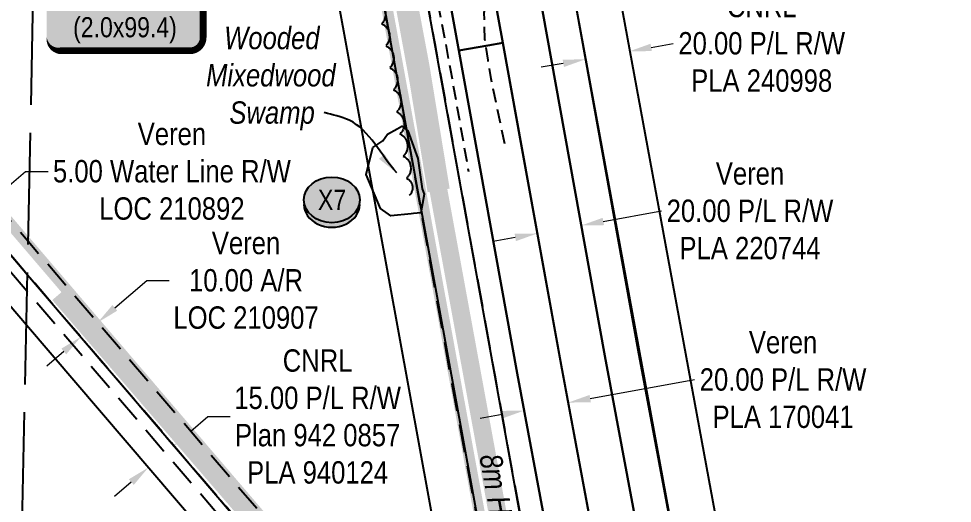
# Model space of a CAD drawing. Extents: x 403800 to 405641, y 6061258 to 6063951.
# Drawn here: x 404731.2 to 405148.5, y 6062188.9 to 6062405.6 of the extents above; entities that cross this region are included whole.
import ezdxf
from ezdxf.enums import TextEntityAlignment as Align

# ---------------------------------------------------------------- set-up
doc = ezdxf.new("R2010")
doc.units = 0
doc.header["$LTSCALE"] = 5
doc.header["$PDSIZE"] = 0.5
for name, pattern in [('0', [1, 1, 0]), ('foc-ACCESSROAD', [3.75, 2.5, -1.25]), ('foc-FLOWLINE', [3.75, 2.5, -1.25]), ('foc-UNSURVEYED', [12.5, 10, -2.5]), ('UG_PIPE', [1.875, 1.25, -0.625])]:
    doc.linetypes.add(name, pattern=pattern)
doc.layers.get('Defpoints').update_dxf_attribs({"color": 9})
for name, color, linetype, lineweight in [('AS-GENERAL', 48, 'Continuous', 18), ('C-AR-T', 13, 'Continuous', 9), ('C-RW-T', 13, 'Continuous', 9), ('F-RW-T', 190, 'Continuous', 9)]:
    doc.layers.add(name, color=color, linetype=linetype, lineweight=lineweight)
for name, color, linetype in [('AS-PIPE-UG', 44, 'UG_PIPE'), ('AS-ROADS', 254, 'Continuous'), ('C-AR', 13, 'foc-ACCESSROAD'), ('C-FLOWLINE', 13, 'foc-FLOWLINE'), ('C-RW', 13, 'Continuous'), ('CG-NOTES', 7, 'Continuous'), ('F-AR', 190, 'foc-ACCESSROAD'), ('F-RW', 190, 'Continuous'), ('L-USEC', 7, 'foc-UNSURVEYED'), ('P-CROSSINGS', 250, 'Continuous'), ('P-PROPOSED', 10, 'Continuous'), ('T-BUSH', 110, '0'), ('WETLAND', 143, 'Continuous'), ('WETLAND-T', 146, 'Continuous')]:
    doc.layers.add(name, color=color, linetype=linetype)
doc.styles.add('80', font='ARIALN.TTF', dxfattribs={"height": 10})
doc.styles.add('80CG', font='ARIALN.TTF', dxfattribs={"height": 10})
doc.styles.add('80L', font='ARIALN.TTF', dxfattribs={"height": 10})
doc.styles.add('BOLD', font='ARIALNB.TTF')
doc.styles.add('Crossing', font='ARIALN.TTF', dxfattribs={"height": 10})
doc.dimstyles.new('Compass 5 000', dxfattribs={"dimscale": 5, "dimtxt": 9, "dimasz": 2, "dimexe": 0.2, "dimexo": 0.0625, "dimgap": 0.5, "dimtad": 0, "dimtih": 1, "dimtoh": 1, "dimzin": 0, "dimdsep": 46, "dimtxsty": '80CG', "dimcen": 0.1, "dimse1": 1, "dimse2": 1, "dimclrd": 256, "dimclrt": 256, "dimaunit": 1, "dimadec": 4, "dimazin": 0, "dimtfac": 0.06, "dimtofl": 0, "dimtmove": 0, "dimatfit": 1, "dimfxl": 0.2, "dimtolj": 1, "dimtzin": 0, "dimlwd": -1, "dimarcsym": 0})

# ---------------------------------------------------------------- blocks, each defined once
blk = doc.blocks.new('*D442')
at = {"layer": 'Defpoints', "color": 0, "transparency": 16777216}
for p in [(404800.88, 6062214.26), (404789.15, 6062204.9), (404789.49, 6062204.5)]:
    blk.add_point(p, dxfattribs=at)
at = {"layer": 'F-RW-T', "transparency": 16777216}
for p, q in [((404808.13, 6062221.16), (404815.73, 6062227.66)), ((404815.73, 6062227.66), (404825.73, 6062227.66)), ((404781.55, 6062198.39), (404773.96, 6062191.89))]:
    blk.add_line(p, q, dxfattribs=at)
for points in [[(404807.05, 6062222.42), (404809.22, 6062219.89), (404800.54, 6062214.65)], [(404780.47, 6062199.66), (404782.64, 6062197.13), (404789.15, 6062204.9)]]:
    blk.add_solid(points, dxfattribs=at)
at = {"layer": 'F-RW-T', "transparency": 16777216, "insert": (404864.81, 6062227.66), "char_height": 10, "attachment_point": 5, "style": '80CG'}
blk.add_mtext('\\A1;CNRL\\P15.00 P/L R/W\\PPlan 942 0857\\PPLA 940124', dxfattribs=at)
blk = doc.blocks.new('*D467')
at = {"layer": 'C-AR-T', "transparency": 16777216}
for p, q in [((404774.18, 6062276.29), (404788.52, 6062288.55)), ((404788.52, 6062288.55), (404798.52, 6062288.55)), ((404751.37, 6062256.79), (404743.77, 6062250.29))]:
    blk.add_line(p, q, dxfattribs=at)
for points in [[(404773.1, 6062277.55), (404775.26, 6062275.02), (404766.58, 6062269.79)], [(404750.29, 6062258.06), (404752.46, 6062255.52), (404758.98, 6062263.29)]]:
    blk.add_solid(points, dxfattribs=at)
at = {"layer": 'Defpoints', "color": 0, "transparency": 16777216}
for p in [(404766.58, 6062269.79), (404794.75, 6062236.83), (404787.14, 6062230.33)]:
    blk.add_point(p, dxfattribs=at)
at = {"layer": 'C-AR-T', "transparency": 16777216, "insert": (404832.82, 6062288.55), "char_height": 10, "attachment_point": 5, "style": '80CG'}
blk.add_mtext('\\A1;Veren\\P10.00 A/R\\PLOC 210907', dxfattribs=at)
blk = doc.blocks.new('*D493')
at = {"layer": 'C-RW-T', "transparency": 16777216}
for p, q in [((404986.65, 6062235.72), (405033.31, 6062244.2)), ((404947.33, 6062228.58), (404937.49, 6062226.79))]:
    blk.add_line(p, q, dxfattribs=at)
for points in [[(404986.36, 6062237.36), (404986.95, 6062234.08), (404976.82, 6062233.94)], [(404947.03, 6062230.22), (404947.62, 6062226.94), (404957.16, 6062230.37)]]:
    blk.add_solid(points, dxfattribs=at)
at = {"layer": 'Defpoints', "color": 0, "transparency": 16777216}
for p in [(404956.08, 6062348.04), (404936.43, 6062344.47), (404976.82, 6062233.94)]:
    blk.add_point(p, dxfattribs=at)
at = {"layer": 'C-RW-T', "transparency": 16777216, "insert": (405072.85, 6062244.2), "char_height": 10, "attachment_point": 5, "style": '80CG'}
blk.add_mtext('\\A1;Veren\\P20.00 P/L R/W\\PPLA 170041', dxfattribs=at)
blk = doc.blocks.new('*D494')
at = {"layer": 'C-RW-T', "transparency": 16777216}
for p, q in [((404992.5, 6062314.91), (405018.52, 6062319.63)), ((404953.15, 6062307.77), (404943.31, 6062305.99))]:
    blk.add_line(p, q, dxfattribs=at)
for points in [[(404992.21, 6062316.55), (404992.8, 6062313.27), (404982.66, 6062313.12)], [(404952.86, 6062309.41), (404953.45, 6062306.13), (404962.99, 6062309.56)]]:
    blk.add_solid(points, dxfattribs=at)
at = {"layer": 'Defpoints', "color": 0, "transparency": 16777216}
for p in [(404982.66, 6062313.12), (404986.35, 6062292.8), (404966.68, 6062289.24)]:
    blk.add_point(p, dxfattribs=at)
at = {"layer": 'C-RW-T', "transparency": 16777216, "insert": (405058.06, 6062319.63), "char_height": 10, "attachment_point": 5, "style": '80CG'}
blk.add_mtext('\\A1;Veren\\P20.00 P/L R/W\\PPLA 220744', dxfattribs=at)
blk = doc.blocks.new('*D501')
at = {"layer": 'Defpoints', "color": 0, "transparency": 16777216}
for p in [(405004.07, 6062390.96), (405004.71, 6062387.43), (404985.1, 6062383.87)]:
    blk.add_point(p, dxfattribs=at)
at = {"layer": 'F-RW-T', "transparency": 16777216}
for p, q in [((405013.91, 6062392.74), (405023.75, 6062394.52)), ((404974.62, 6062385.62), (404964.78, 6062383.84))]:
    blk.add_line(p, q, dxfattribs=at)
for points in [[(405013.61, 6062394.38), (405014.2, 6062391.1), (405004.07, 6062390.96)], [(404974.32, 6062387.26), (404974.92, 6062383.98), (404984.46, 6062387.41)]]:
    blk.add_solid(points, dxfattribs=at)
at = {"layer": 'F-RW-T', "transparency": 16777216, "insert": (405063.29, 6062394.52), "char_height": 10, "attachment_point": 5, "style": '80CG'}
blk.add_mtext('\\A1;CNRL\\P20.00 P/L R/W\\PPLA 240998', dxfattribs=at)
blk = doc.blocks.new('*D502')
at = {"layer": 'C-RW-T', "transparency": 16777216}
for p, q in [((404719.56, 6062324.7), (404734.31, 6062337.31)), ((404734.31, 6062337.31), (404744.31, 6062337.31)), ((404700.55, 6062308.44), (404692.95, 6062301.94))]:
    blk.add_line(p, q, dxfattribs=at)
for points in [[(404718.48, 6062325.96), (404720.65, 6062323.43), (404711.96, 6062318.2)], [(404699.47, 6062309.7), (404701.64, 6062307.17), (404708.15, 6062314.94)]]:
    blk.add_solid(points, dxfattribs=at)
at = {"layer": 'Defpoints', "color": 0, "transparency": 16777216}
for p in [(404711.96, 6062318.2), (404718.9, 6062310.09), (404715.08, 6062306.83)]:
    blk.add_point(p, dxfattribs=at)
at = {"layer": 'C-RW-T', "transparency": 16777216, "insert": (404799.69, 6062337.31), "char_height": 10, "attachment_point": 5, "style": '80CG'}
blk.add_mtext('\\A1;Veren\\P5.00 Water Line R/W\\PLOC 210892', dxfattribs=at)
blk = doc.blocks.new('xing2')
h = blk.add_hatch(color=50)
h.dxf.hatch_style = 1
edge = h.paths.add_edge_path()
edge.add_ellipse((0, 0), major_axis=(-12.5, 0), ratio=0.816297, start_angle=0, end_angle=360)
h = blk.add_hatch(color=250)
h.dxf.hatch_style = 1
edge = h.paths.add_edge_path()
edge.add_ellipse((0, -2.05), major_axis=(-12.5, 0), ratio=0.816297, start_angle=0, end_angle=180)
edge.add_line((12.5, -2.05), (12.5, 0))
edge.add_ellipse((0, 0), major_axis=(-12.5, 0), ratio=0.816297, start_angle=0, end_angle=180, ccw=False)
edge.add_line((-12.5, 0), (-12.5, -2.05))
at = {"color": 250}
blk.add_ellipse((0, 0), major_axis=(-12.5, 0), ratio=0.816297, dxfattribs=at)
blk.add_ellipse((0, -2.05), major_axis=(-12.5, 0), ratio=0.816297, start_param=0, end_param=3.141593, dxfattribs=at)
at = {"color": 250, "style": 'Crossing'}
blk.add_attdef('CROSSING', text='', height=9, dxfattribs=at).set_placement((0.09, 0.02), align=Align.MIDDLE_CENTER)
at = {"color": 250, "style": 'Crossing', "flags": 1}
for tag, p in [('OWNER', (0.09, -12.49)), ('DESCRIPTION', (0.09, -25.77)), ('LOCATION', (0.09, -39.3)), ('DWG_REF', (0.09, -52.84))]:
    blk.add_attdef(tag, text='', height=9, dxfattribs=at).set_placement(p, align=Align.MIDDLE_CENTER)
blk = doc.blocks.new('*U513')
h = blk.add_hatch(color=254)
edge = h.paths.add_edge_path()
edge.add_line((-29, -33.69), (29, -33.69))
edge.add_arc((29, -27.69), 6, 270, 360)
edge.add_line((35, -27.69), (35, 12.5))
edge.add_arc((29, 12.5), 6, 0, 90)
edge.add_line((29, 18.5), (-29, 18.5))
edge.add_arc((-29, 12.5), 6, 90, 180)
edge.add_line((-35, 12.5), (-35, -27.69))
edge.add_arc((-29, -27.69), 6, 180, 270)
at = {"color": 1, "true_color": 0xff1414, "flags": 128}
blk.add_lwpolyline([(-75.35, 62.18, 0, 7.5, 0), (0, 0, 0, 0, 0)], format="xyseb", dxfattribs=at)
blk.add_lwpolyline([(-29, -33.69, 3, 3, 0), (29, -33.69, 3, 3, 0.414214), (35, -27.69, 3, 3, 0), (35, 12.5, 3, 0, 0.414214), (29, 18.5, 0, 0, 0), (-29, 18.5, 0, 0, 0.414214), (-35, 12.5, 0, 0, 0), (-35, -27.69, 0, 3, 0.414214)], format="xyseb", close=True, dxfattribs=at)
at = {"color": 1, "true_color": 0xff1414}
for tag, p, height, style in [('TEMP_AREA_W1_001', (-9.21, 2.24), 12, 'BOLD'), ('ENTER_TEXT_001', (-30.66, -12.47), 9, '80')]:
    blk.add_attdef(tag, p, '', height=height, dxfattribs=dict(at, style=style))

msp = doc.modelspace()

# ---------------------------------------------------------------- linework, layer by layer
at = {"layer": 'AS-PIPE-UG', "flags": 128}
for points in [[(404856.528, 6062753.536), (404857.897, 6062743.341), (404863.108, 6062714.568), (404868.127, 6062689.896), (404875.48, 6062658.336), (404894.515, 6062563.331), (404899.501, 6062536.571), (404906.199, 6062500.962), (404909.497, 6062474.369), (404915.475, 6062430.915), (404918.209, 6062414.571), (404924.222, 6062382.515), (404932.215, 6062337.268)], [(404948.506, 6062349.702), (404942.317, 6062378.664), (404940.964, 6062387.064), (404939.6, 6062396.453), (404939.299, 6062408.382), (404944.391, 6062427.491), (404950.443, 6062443.92), (404957.702, 6062460.52), (404965.186, 6062495.675), (404968.821, 6062507.364)]]:
    msp.add_lwpolyline(points, dxfattribs=at)
at = {"layer": 'AS-ROADS', "flags": 128}
msp.add_lwpolyline([(405036.204, 6061699.749, 7.997, 7.997, 0), (405031.961, 6061734.698, 7.997, 7.997, 0), (405024.791, 6061793.116, 7.997, 7.997, 0), (405018.244, 6061831.755, 7.997, 7.997, 0), (405010.512, 6061872.278, 7.997, 7.997, 0), (405000.125, 6061926.782, 7.997, 7.997, 0), (404992.356, 6061968.985, 7.997, 7.997, 0), (404987.994, 6062003.158, 7.997, 7.997, 0), (404971.701, 6062040.099, 7.997, 7.997, 0), (404896.869, 6062448.636, 7.997, 7.997, 0), (404877.072, 6062557.821, 7.997, 7.997, 0), (404795.898, 6063002.364, 0, 0, 0)], format="xyseb", dxfattribs=at)
for points, const_width in [([(404918.902, 6062328.809), (404909.691, 6062384.918), (404879.897, 6062543.58), (404856.203, 6062676.468), (404839.156, 6062768.191)], 9.996), ([(404988.343, 6062000.425), (404831.68, 6062186.674), (404749.265, 6062282.402)], 7.997)]:
    msp.add_lwpolyline(points, dxfattribs=dict(at, const_width=const_width))
at = {"layer": 'C-AR', "flags": 128}
msp.add_lwpolyline([(403820.571, 6063088.308), (403887.434, 6063076.071), (403920.214, 6063072.327), (404245.671, 6063035.159), (404267.302, 6063024.489), (404270.918, 6063022.714), (404276.664, 6063019.882), (404297.34, 6063009.691), (404310.098, 6062993.381), (404357.748, 6062932.515), (404616.303, 6062458.383), (404658.307, 6062396.275), (404705.997, 6062340.523), (404727.364, 6062315.544), (404735.442, 6062306.112), (404780.791, 6062253.161), (404845.842, 6062177.06), (404960.422, 6062043.028), (404961.462, 6062037.517), (404969.947, 6062019.343), (404972.621, 6062013.613), (404968.796, 6062018.078), (404968.457, 6062018.475), (404960.446, 6062027.832), (404949.622, 6062040.49), (404937.779, 6062054.327), (404832.487, 6062177.362), (404784.285, 6062233.681), (404735.126, 6062291.117), (404719.78, 6062309.061), (404705.682, 6062325.543), (404650.347, 6062390.203), (404607.757, 6062453.175), (404349.37, 6062927.001), (404297.186, 6062993.664), (404290.861, 6063001.746), (404280.531, 6063006.838), (404259.866, 6063017.016), (404243.624, 6063025.008), (404242.791, 6063025.426), (404167.306, 6063034.009), (404166.741, 6063029.043), (404127.013, 6063033.559), (404127.578, 6063038.526), (404048.83, 6063047.478), (404048.265, 6063042.512), (404008.538, 6063047.029), (404009.102, 6063051.995), (403920, 6063062.258), (403885.971, 6063066.177), (403820.356, 6063078.187)], dxfattribs=at)
at = {"layer": 'C-FLOWLINE', "flags": 128}
for points in [[(403820.678, 6063093.37), (403888.166, 6063081.018), (403920.32, 6063077.346), (404247.572, 6063039.972), (404268.551, 6063024.462), (404270.919, 6063022.717), (404279.29, 6063016.532), (404290.861, 6063001.747), (404297.184, 6062993.664), (404349.37, 6062927.001), (404607.757, 6062453.175), (404650.347, 6062390.203), (404705.682, 6062325.543), (404719.777, 6062309.054), (404735.126, 6062291.117), (404784.283, 6062233.678), (404832.472, 6062177.362), (404937.779, 6062054.327), (404937.735, 6062039.005), (404962.01, 6062010.632), (404965.283, 6062006.816), (404961.918, 6062003.057), (404960.3, 6062001.249), (404962.401, 6061989.948), (404957.373, 6061989.605), (404810.596, 6061979.631), (404822.8, 6061800.11), (404823.139, 6061795.127), (404752.135, 6061790.273), (404752.487, 6061785.328), (404757.333, 6061785.657), (404928.373, 6061797.256), (404971.235, 6061775.885), (405000.56, 6061747.825), (405002.896, 6061744.75), (405016.357, 6061727.032), (405032.512, 6061705.768), (405033.034, 6061702.964), (405039.284, 6061669.388), (405040.747, 6061661.528), (405041.664, 6061656.603), (405091.747, 6061387.589), (405095.387, 6061366.913), (405113.061, 6061266.548)], [(405107.966, 6061266.663), (405090.291, 6061367.028), (405086.83, 6061386.696), (405048.447, 6061592.863), (405045.702, 6061607.608), (405036.752, 6061655.687), (405035.835, 6061660.613), (405034.372, 6061668.473), (405028.121, 6061702.051), (405027.817, 6061703.686), (405018.391, 6061716.092), (405004.923, 6061733.82), (404996.821, 6061744.485), (404968.329, 6061771.748), (404927.36, 6061792.177), (404911.853, 6061791.125), (404757.135, 6061780.632), (404747.84, 6061780.002), (404746.82, 6061794.959), (404817.813, 6061799.773), (404805.27, 6061984.276), (404940.853, 6061993.489), (404951.442, 6061994.209), (404956.458, 6061994.549), (404954.923, 6062002.824), (404958.626, 6062006.905), (404955.343, 6062010.741), (404952.906, 6062013.589), (404932.738, 6062037.156), (404932.781, 6062052.48), (404825.763, 6062177.513), (404734.968, 6062283.601), (404715.975, 6062305.791), (404705.523, 6062318.01), (404646.367, 6062387.167), (404603.484, 6062450.571), (404345.18, 6062924.244), (404290.727, 6062993.806), (404280.531, 6063006.839), (404275.771, 6063012.922), (404259.884, 6063024.652), (404245.671, 6063035.159), (403920.214, 6063072.327), (403887.434, 6063076.071), (403820.571, 6063088.308)]]:
    msp.add_lwpolyline(points, dxfattribs=at)
at = {"layer": 'C-RW'}
for points in [[(404988.007, 6062173.857), (404973.617, 6062250.945), (404955.63, 6062350.167), (404947.544, 6062394.826), (404944.01, 6062414.498), (404929.058, 6062435.281), (404916.848, 6062452.276), (404907.485, 6062504.046), (404903.932, 6062523.722), (404898.647, 6062552.984), (404894.372, 6062576.518), (404833.771, 6062911.334), (404831.111, 6062926.026), (404829.58, 6062934.496), (404829.192, 6062936.642), (404828.005, 6062943.212), (404825.637, 6062956.299), (404825.129, 6062959.097), (404824.123, 6062964.894), (404823.567, 6062968.044), (404821.458, 6062979.703), (404820.954, 6062982.149), (404815.47, 6063012.444), (404802.827, 6063082.299)], [(404823.222, 6063081.847), (404835.867, 6063011.984), (404841.35, 6062981.689), (404847.552, 6062947.427), (404850.796, 6062929.501), (404914.184, 6062579.3), (404917.213, 6062562.73), (404935.659, 6062460.333), (404935.897, 6062459.938), (404950.857, 6062439.209), (404962.887, 6062422.487), (404967.238, 6062398.412), (404975.28, 6062353.876), (404993.233, 6062254.784), (405008.435, 6062173.398)], [(404967.586, 6062174.318), (404954.001, 6062247.083), (404927.897, 6062391.303), (404940.88, 6062393.629), (404947.535, 6062394.82), (404973.663, 6062250.693), (404988.007, 6062173.858)]]:
    msp.add_lwpolyline(points, dxfattribs=at)
msp.add_lwpolyline([(405166.633, 6062773.436), (405163.657, 6062753.668), (405043.005, 6062771.823), (404944.01, 6062414.498), (404947.535, 6062394.82), (404940.88, 6062393.629), (404927.897, 6062391.303), (404926.995, 6062396.222), (404924.334, 6062410.974), (404923.549, 6062415.394), (404935.879, 6062459.9), (405028.377, 6062793.994), (405166.633, 6062773.436)], close=True, dxfattribs=at)
at = {"layer": 'C-RW', "flags": 128}
msp.add_lwpolyline([(404893.593, 6061965.53), (404947.176, 6061969.232), (404948.381, 6062116.593), (404886.262, 6062457.174), (404695.018, 6062485.357), (404672.031, 6062614.847), (404652.347, 6062611.353), (404677.852, 6062467.679), (404869.238, 6062439.475), (404928.374, 6062114.868), (404927.336, 6061987.901), (404892.215, 6061985.474)], close=True, dxfattribs=at)
at = {"layer": 'F-AR', "flags": 128}
msp.add_lwpolyline([(404792.623, 6063082.526), (404805.266, 6063012.674), (404810.75, 6062982.379), (404811.763, 6062977.779), (404814.424, 6062963.03), (404814.88, 6062959.562), (404815.286, 6062957.317), (404818.41, 6062940.057), (404819.739, 6062932.716), (404821.277, 6062924.283), (404823.949, 6062909.526), (404894.086, 6062521.958), (404897.647, 6062502.286), (404914.493, 6062409.211), (404917.163, 6062394.458), (404944.134, 6062245.451), (404956.964, 6062174.556), (404980.654, 6062043.681), (404989.116, 6062025.555), (404996.228, 6062010.32), (404996.443, 6062009.146), (405001.597, 6061980.997), (405027.683, 6061838.543), (405031.276, 6061818.921), (405044.706, 6061745.579), (405036.737, 6061729.958), (405032.652, 6061722.071), (405019.269, 6061739.723), (405023.816, 6061748.637), (405011.602, 6061815.336), (405008.019, 6061834.901), (404977.023, 6062004.183), (404974.532, 6062009.519), (404972.621, 6062013.613), (404969.947, 6062019.343), (404961.462, 6062037.517), (404958.509, 6062053.171), (404957.839, 6062056.723), (404952.426, 6062094.903), (404937.489, 6062174.995), (404924.967, 6062242.155), (404895.025, 6062409.44), (404878.737, 6062498.898), (404875.155, 6062518.567), (404849.198, 6062661.127), (404801.474, 6062923.246), (404794.958, 6062959.254), (404792.287, 6062974.013), (404790.691, 6062982.832), (404785.21, 6063013.126), (404778.337, 6063051.111), (404772.566, 6063082.971)], dxfattribs=at)
at = {"layer": 'F-RW'}
for points in [[(404956.964, 6062174.557), (404944.134, 6062245.451), (404917.162, 6062394.457), (404914.491, 6062409.211), (404897.644, 6062502.284), (404894.083, 6062521.956), (404823.951, 6062909.528), (404821.279, 6062924.284), (404819.739, 6062932.716), (404818.41, 6062940.057), (404815.286, 6062957.317), (404814.88, 6062959.562), (404814.364, 6062963.013), (404811.707, 6062977.778), (404810.75, 6062982.379), (404805.266, 6063012.674), (404792.623, 6063082.526)], [(404802.827, 6063082.299), (404815.47, 6063012.444), (404820.954, 6062982.149), (404821.558, 6062979.691), (404824.227, 6062964.932), (404825.126, 6062959.096), (404825.633, 6062956.296), (404829.19, 6062936.641), (404829.579, 6062934.495), (404831.111, 6062926.026), (404833.771, 6062911.334), (404903.927, 6062523.719), (404907.488, 6062504.047), (404923.539, 6062415.385), (404924.335, 6062410.974), (404926.996, 6062396.222), (404927.897, 6062391.303), (404954.001, 6062247.083), (404967.586, 6062174.318)], [(405008.435, 6062173.398), (404993.233, 6062254.784), (404975.28, 6062353.876), (404967.237, 6062398.412), (404965.607, 6062407.44), (404962.887, 6062422.487), (404956.309, 6062458.888), (405043.006, 6062771.823), (405048.327, 6062791.027), (405060.198, 6062833.881), (405075.724, 6062923.578), (405078.793, 6062941.311), (404933.513, 6062963.17), (404847.552, 6062947.429), (404841.35, 6062981.689), (404835.866, 6063011.984), (404823.221, 6063081.847)], [(404838.572, 6063081.506), (404851.231, 6063011.637), (404856.719, 6062981.343), (404859.683, 6062964.993), (404933.221, 6062978.377), (405095.851, 6062953.907), (405093.334, 6062939.123), (405090.315, 6062921.382), (405074.892, 6062830.768), (405063.267, 6062788.806), (405057.939, 6062769.575), (404971.714, 6062458.364), (404980.332, 6062410.267), (404990.016, 6062356.658), (405007.99, 6062257.477), (405023.765, 6062173.053)], [(405045.078, 6062059.01), (404971.714, 6062458.364), (405074.892, 6062830.768), (405095.851, 6062953.907), (404933.221, 6062978.377), (404859.683, 6062964.993), (404838.573, 6063081.506)], [(404858.972, 6063081.053), (404875.787, 6062988.245), (404932.91, 6062998.641), (405118.979, 6062970.644), (405110.14, 6062917.234), (405094.43, 6062826.41), (404992.207, 6062457.455), (405064.474, 6062064.268)], [(404349.37, 6062927.001), (404607.757, 6062453.175), (404650.347, 6062390.203), (404705.682, 6062325.543), (404719.78, 6062309.061), (404735.126, 6062291.117), (404784.285, 6062233.681), (404832.487, 6062177.362)], [(404812.365, 6062177.816), (404734.653, 6062268.627), (404705.207, 6062303.034), (404638.4, 6062381.102), (404594.934, 6062445.37), (404336.798, 6062918.736)]]:
    msp.add_lwpolyline(points, dxfattribs=at)
at = {"layer": 'L-USEC'}
msp.add_line((404732.777, 6062179.611), (404741.248, 6062581.687), dxfattribs=at)
at = {"layer": 'P-PROPOSED', "const_width": 5, "flags": 128}
msp.add_lwpolyline([(404428.423, 6062823.799), (404418.76, 6062818.531), (404615.448, 6062457.862), (404657.511, 6062395.669), (404962.1, 6062039.529), (404958.825, 6062056.886), (404953.413, 6062095.063), (404887.245, 6062457.352), (404882.009, 6062486.549), (404851.287, 6062491.077)], dxfattribs=at)
at = {"layer": 'T-BUSH', "flags": 128}
msp.add_lwpolyline([(404829.464, 6062767.601, -0.5205671), (404830.953, 6062757.717, -0.5205671), (404832.442, 6062747.832, -0.5205671), (404833.931, 6062737.948, -0.5205671), (404835.421, 6062728.063, -0.5205671), (404836.91, 6062718.179, -0.5205671), (404838.399, 6062708.294, -0.5205671), (404839.889, 6062698.41, -0.5205671), (404841.378, 6062688.525, -0.5205671), (404842.867, 6062678.641, -0.5205671), (404844.55, 6062668.789, -0.5205671), (404846.34, 6062658.954, -0.5205671), (404848.129, 6062649.12, -0.5205671), (404849.919, 6062639.285, -0.5205671), (404851.709, 6062629.451, -0.5205671), (404853.498, 6062619.616, -0.5205671), (404855.288, 6062609.782, -0.5205671), (404857.078, 6062599.947, -0.5205671), (404858.868, 6062590.113, -0.5205671), (404860.657, 6062580.278, -0.5205671), (404862.447, 6062570.444, -0.5205671), (404864.237, 6062560.609, -0.5205671), (404866.026, 6062550.775, -0.5205671), (404867.817, 6062540.94, -0.5205671), (404869.645, 6062531.113, -0.5205671), (404871.473, 6062521.285, -0.5205671), (404873.302, 6062511.458, -0.5205671), (404875.13, 6062501.631, -0.5205671), (404876.958, 6062491.803, -0.5205671), (404878.786, 6062481.976, -0.5205671), (404880.614, 6062472.148, -0.5205671), (404882.443, 6062462.321, -0.5205671), (404884.271, 6062452.494, -0.5205671), (404886.099, 6062442.666, -0.5205671), (404887.927, 6062432.839, -0.5205671), (404889.756, 6062423.011, -0.5205671), (404891.584, 6062413.184, -0.5205671), (404893.412, 6062403.356, -0.5205671), (404895.24, 6062393.529, -0.5205671), (404897.068, 6062383.702, -0.5205671), (404898.719, 6062373.845, -0.5205671), (404900.174, 6062363.955, -0.5205671), (404901.63, 6062354.066, -0.5205671), (404903.086, 6062344.176, -0.5205671), (404904.541, 6062334.287, -0.5205671), (404905.692, 6062326.467, -0.5205671)], format="xyb", dxfattribs=at)
at = {"layer": 'WETLAND'}
msp.add_lwpolyline([(404906.695, 6062318.377), (404897.5, 6062317.5), (404892.852, 6062320.709), (404886.479, 6062335.883), (404889.521, 6062347.943), (404893.979, 6062351.021), (404896.021, 6062353.979), (404900.427, 6062356.373), (404902.5, 6062357.5), (404905.123, 6062355.476), (404909.56, 6062343.107), (404911.557, 6062329.489), (404912.494, 6062327.199), (404911.003, 6062318.788), (404907.624, 6062318.466), (404906.695, 6062318.377)], close=True, dxfattribs=at)

# ---------------------------------------------------------------- block references
at = {"layer": 'CG-NOTES'}
ref = msp.add_blockref('*U513', (404778.709, 6062424.864), dxfattribs=dict(at, xscale=0.9985434731918409, yscale=0.9985434731918409, zscale=0.9985434731918409))
ref.add_attrib('TEMP_AREA_W1_001', 'WL1', (404765.316, 6062427.105), dxfattribs={"layer": '0', "color": 1, "true_color": 0xff1414, "height": 11.9825, "style": 'BOLD'})
ref.add_attrib('ENTER_TEXT_001', 'SEGMENT 2', (404749.002, 6062412.406), dxfattribs={"layer": '0', "color": 1, "true_color": 0xff1414, "height": 8.9869, "style": '80'})
ref.add_attrib('ENTER_TEXT_002', '(2.0x99.4)', (404755.534, 6062397.275), dxfattribs={"layer": '0', "color": 1, "true_color": 0xff1414, "height": 8.9869, "style": '80'})
at = {"layer": 'P-CROSSINGS', "color": 2, "xscale": 0.999592, "yscale": 0.999592, "zscale": 0.999592}
msp.add_blockref('xing2', (404871.17, 6062324.581), dxfattribs=at).add_auto_attribs({'CROSSING': 'X7'})

# ---------------------------------------------------------------- texts
at = {"layer": 'AS-GENERAL', "insert": (404946.812, 6062212.233), "char_height": 9.99593, "attachment_point": 1, "rotation": 280.34834, "style": '80L'}
msp.add_mtext_dynamic_manual_height_columns('\\pi0.47614;{\\fArial Narrow|b0|i1|c0|p34;8m High Grade Gravel Road}', width=145.77736, gutter_width=47.481, heights=[0], dxfattribs=at)
at = {"layer": 'WETLAND-T', "insert": (404823.6, 6062401.949), "char_height": 9.99591, "attachment_point": 1, "style": '80L'}
msp.add_mtext_dynamic_manual_height_columns('\\pi-0.55772;{\\fArial Narrow|b0|i1|c0|p34;Wooded \\P\\pi-8.6308;Mixedwood \\P\\pi1.7708;Swamp}', width=40.66148, gutter_width=49.973, heights=[0], dxfattribs=at)

# ---------------------------------------------------------------- dimensions: what is measured, and where the dimension line sits
at = {"layer": 'C-AR-T', "color": 6}
dim = msp.add_linear_dim(base=(404766.578, 6062269.788), p1=(404787.144, 6062230.334), p2=(404794.748, 6062236.834), angle=40.52388, text='Veren\\P10.00 A/R\\PLOC 210907', dimstyle='Compass 5 000', dxfattribs=at)
dim.commit()
dim.dimension.update_dxf_attribs({"geometry": '*D467', "text_midpoint": (404832.825, 6062288.547), "dimtype": 161})
at = {"layer": 'C-RW-T', "color": 6}
dim = msp.add_linear_dim(base=(404711.965, 6062318.197), p1=(404715.084, 6062306.833), p2=(404718.896, 6062310.094), angle=40.54213, text='Veren\\P5.00 Water Line R/W\\PLOC 210892', dimstyle='Compass 5 000', dxfattribs=at)
dim.commit()
dim.dimension.update_dxf_attribs({"geometry": '*D502', "text_midpoint": (404799.691, 6062337.306), "dimtype": 161})
at = {"layer": 'C-RW-T'}
dim = msp.add_linear_dim(base=(404982.664, 6062313.125), p1=(404966.679, 6062289.235), p2=(404986.35, 6062292.804), angle=10.28353, text='Veren\\P20.00 P/L R/W\\PPLA 220744', dimstyle='Compass 5 000', dxfattribs=at)
dim.commit()
dim.dimension.update_dxf_attribs({"geometry": '*D494', "text_midpoint": (405058.061, 6062319.631), "dimtype": 161})
at = {"layer": 'C-RW-T', "color": 255}
dim = msp.add_linear_dim(base=(404976.816, 6062233.937), p1=(404936.429, 6062344.466), p2=(404956.08, 6062348.038), angle=10.30019, text='Veren\\P20.00 P/L R/W\\PPLA 170041', dimstyle='Compass 5 000', dxfattribs=at)
dim.commit()
dim.dimension.update_dxf_attribs({"geometry": '*D493', "text_midpoint": (405072.847, 6062244.203), "dimtype": 161})
at = {"layer": 'F-RW-T'}
dim = msp.add_aligned_dim(p1=(404985.1, 6062383.873), p2=(405004.706, 6062387.426), distance=3.59, text='CNRL\\P20.00 P/L R/W\\PPLA 240998', dimstyle='Compass 5 000', dxfattribs=at)
dim.commit()
dim.dimension.update_dxf_attribs({"geometry": '*D501', "text_midpoint": (405063.285, 6062394.524)})
dim = msp.add_linear_dim(base=(404789.15, 6062204.897), p1=(404800.876, 6062214.256), p2=(404789.488, 6062204.502), angle=220.58073, text='CNRL\\P15.00 P/L R/W\\PPlan 942 0857\\PPLA 940124', dimstyle='Compass 5 000', dxfattribs=at)
dim.commit()
dim.dimension.update_dxf_attribs({"geometry": '*D442', "text_midpoint": (404864.813, 6062227.661), "dimtype": 161})

# ---------------------------------------------------------------- leaders
at = {"layer": 'WETLAND-T', "path_type": 1}
msp.add_leader([(404900.17, 6062336.591), (404878.973, 6062360.155), (404867.744, 6062363.638)], dimstyle='Compass 5 000', override={"dimgap": 0.5, "dimtad": 0}, dxfattribs=at)

doc.saveas('drawing.dxf')
